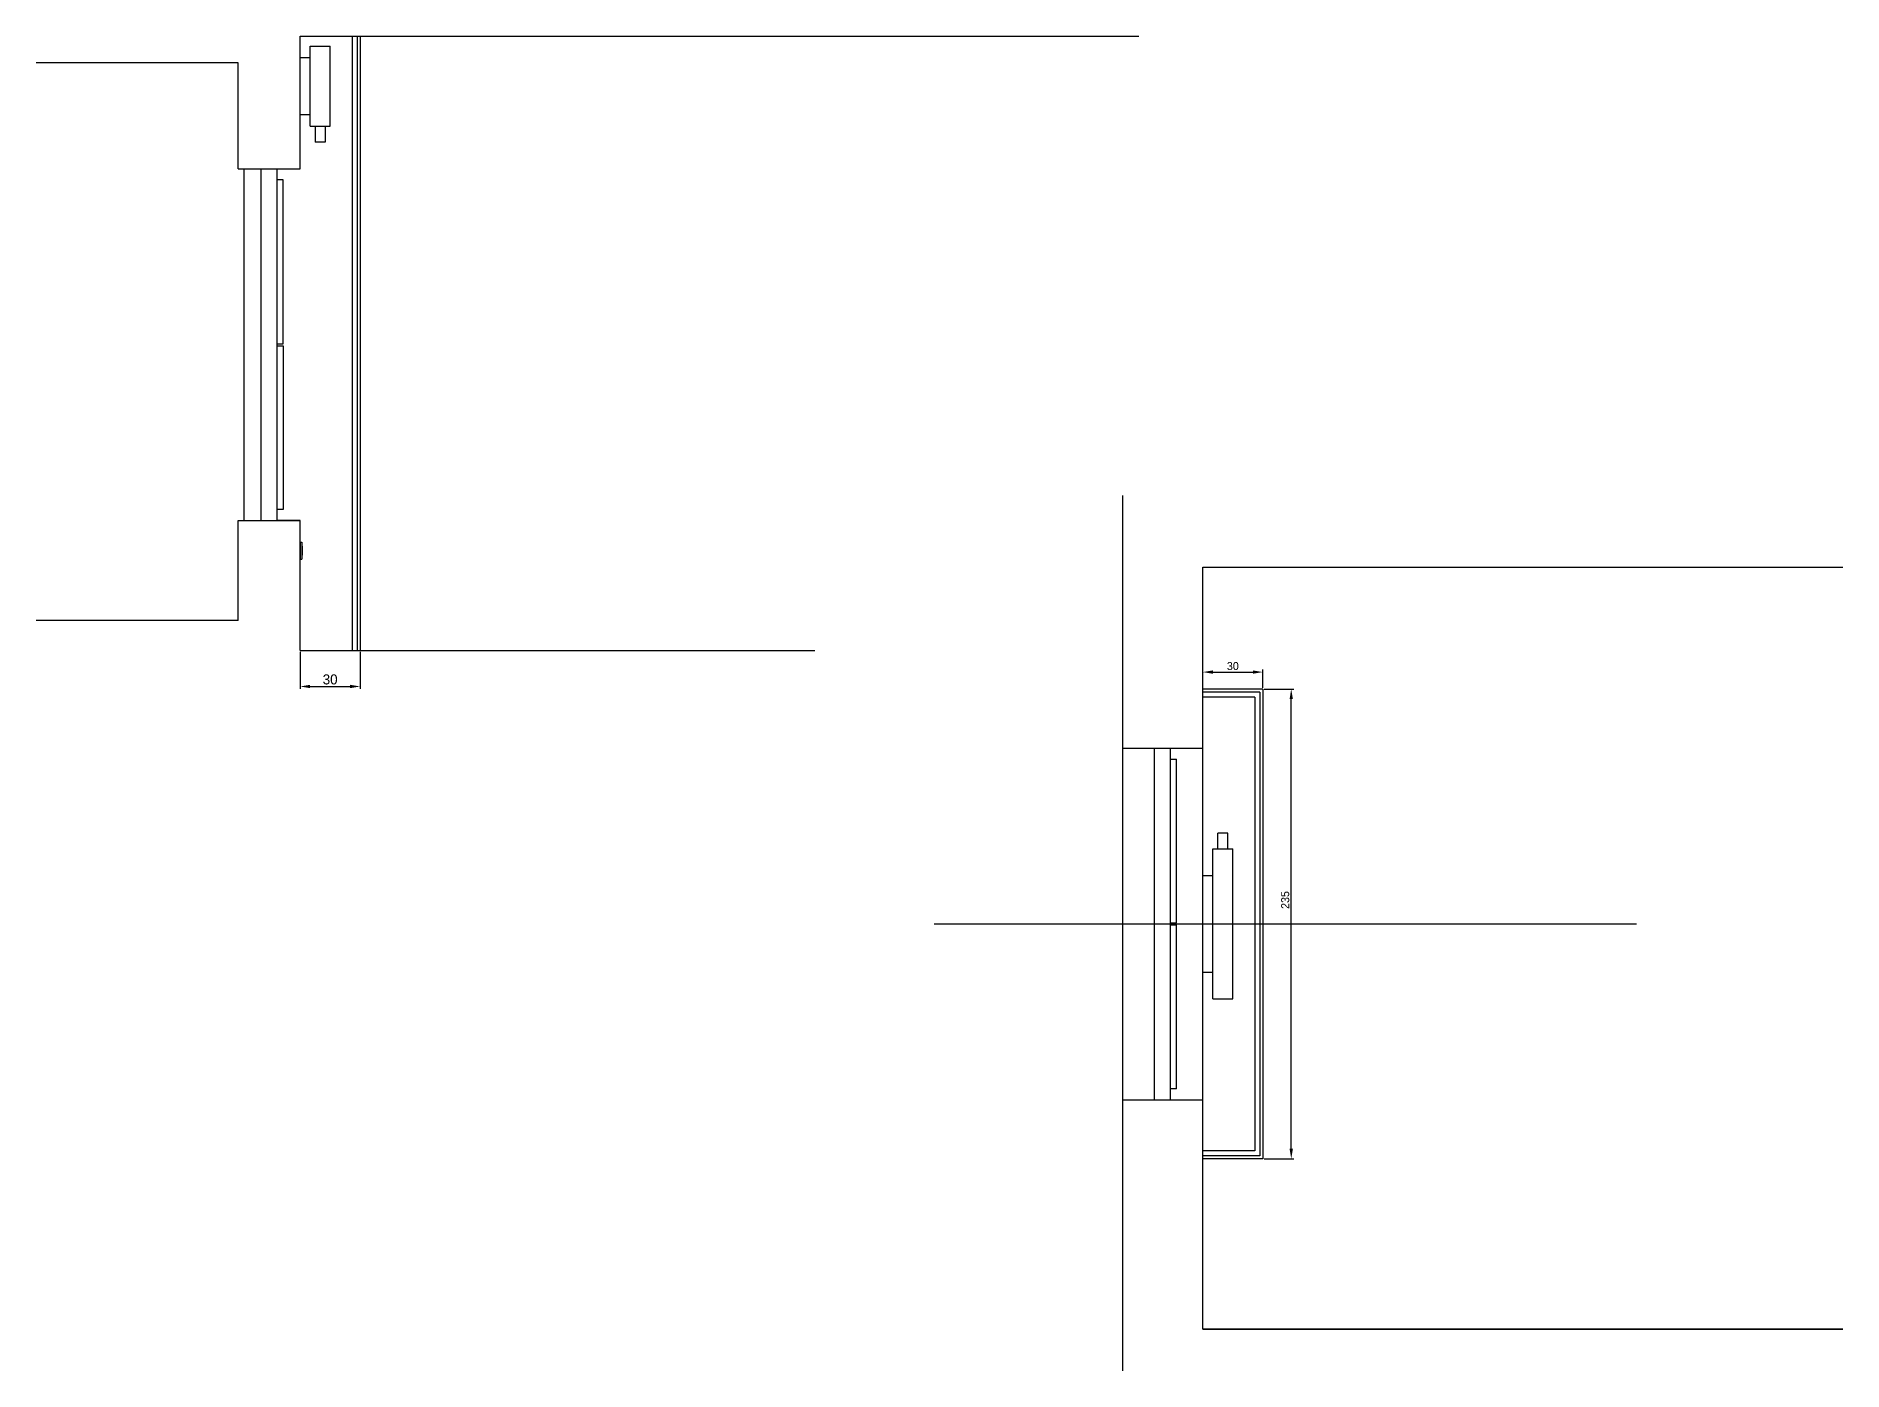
# Model space of a CAD drawing. Header units: millimetres. Extents: x 976 to 9349, y -1578 to 2211.
# Drawn here: x 8446 to 9349, y 1321 to 1989 of the extents above; entities that cross this region are included whole.
import ezdxf
from ezdxf.lldxf.tags import DXFTag

# ---------------------------------------------------------------- set-up
doc = ezdxf.new("R2010")
doc.units = ezdxf.units.MM
for name, color, linetype in [('Elektryka - obudowy', 174, 'Continuous'), ('Grzejniki', 12, 'Continuous'), ('Listwy', 42, 'Continuous'), ('Okna', 7, 'Continuous'), ('Ściany', 7, 'Continuous')]:
    doc.layers.add(name, color=color, linetype=linetype)
tags = doc.linetypes.add('03B018', pattern=[5.4, 2.16, -3.24]).pattern_tags.tags
tags[6:7] = [DXFTag(74, 4), DXFTag(75, 0), DXFTag(340, '0'), DXFTag(46, 1.0), DXFTag(50, 0.0), DXFTag(44, 0.0), DXFTag(45, 0.0)]
tags[4:5] = [DXFTag(74, 4), DXFTag(75, 0), DXFTag(340, '0'), DXFTag(46, 1.0), DXFTag(50, 0.0), DXFTag(44, 0.0), DXFTag(45, 0.0)]
doc.dimstyles.new('ISO-25', dxfattribs={"dimtxt": 4, "dimasz": 5, "dimexe": 1.25, "dimexo": 0.625, "dimgap": 1, "dimtad": 1, "dimtxsty": 'Standard', "dimcen": 2.5, "dimadec": 0, "dimazin": 0, "dimtfac": 1, "dimtmove": 0, "dimatfit": 3, "dimfxl": 1, "dimarcsym": 0})

# ---------------------------------------------------------------- blocks, each defined once
blk = doc.blocks.new('Z$W@#11337')
for p, q in [((5, 48), (15, 48)), ((5, 8), (5, 48)), ((15, 8), (15, 48)), ((0, 42.3), (5, 42.3)), ((0, 13.7), (5, 13.7)), ((5, 8), (15, 8)), ((7.5, 8), (7.5, 0)), ((12.5, 0), (7.5, 0)), ((12.5, 8), (12.5, 0))]:
    blk.add_line(p, q)
blk = doc.blocks.new('Z$W@#27753')
for p, q in [((0, 0), (0, 176)), ((8, 0), (8, 176)), ((11, 170.5), (8, 170.5)), ((11, 88.5), (11, 170.5)), ((8, 88.5), (11, 88.5)), ((8, 87.5), (11, 87.5)), ((11, 87.5), (11, 5.5)), ((11, 5.5), (8, 5.5))]:
    blk.add_line(p, q)
blk = doc.blocks.new('Z$W@#10383')
for p, q in [((0, 176), (8, 176)), ((0, 0), (8, 0))]:
    blk.add_line(p, q)
blk.add_blockref('Z$W@#27753', (0, 0))
blk = doc.blocks.new('Z$W@#19311')
for p, q in [((0, 1), (0, 0.1)), ((0, 1), (8.4, 1)), ((0, 0.1), (8.4, 0.1)), ((1.95, 0.1), (1.95, 0)), ((1.95, 0), (6.45, 0)), ((6.45, 0.1), (6.45, 0)), ((8.4, 1), (8.4, 0.1))]:
    blk.add_line(p, q)
blk = doc.blocks.new('*D648')
at = {"layer": 'Defpoints', "color": 0}
for p in [(8578.06, 1681.38), (8608.06, 1681.38), (8608.06, 1663.4)]:
    blk.add_point(p, dxfattribs=at)
at = {"layer": 'Grzejniki', "color": 0, "lineweight": -2}
for p, q in [((8578.06, 1680.75), (8578.06, 1662.15)), ((8608.06, 1680.75), (8608.06, 1662.15)), ((8583.06, 1663.4), (8603.06, 1663.4))]:
    blk.add_line(p, q, dxfattribs=at)
at = {"layer": 'Grzejniki', "color": 0}
for points in [[(8583.06, 1664.24), (8583.06, 1662.57), (8578.06, 1663.4)], [(8603.06, 1662.57), (8603.06, 1664.24), (8608.06, 1663.4)]]:
    blk.add_solid(points, dxfattribs=at)
at = {"layer": 'Grzejniki', "color": 0, "insert": (8593.06, 1666.9), "char_height": 5, "attachment_point": 5}
blk.add_mtext('30', dxfattribs=at)
blk = doc.blocks.new('Z$W@#18007')
for p, q in [((7.5, 75), (7.5, 83)), ((12.5, 83), (7.5, 83)), ((12.5, 75), (12.5, 83)), ((5, 75), (15, 75)), ((5, 0), (5, 75)), ((15, 0), (15, 75)), ((0, 61.7), (5, 61.7)), ((0, 13.3), (5, 13.3)), ((5, 0), (15, 0))]:
    blk.add_line(p, q)
blk = doc.blocks.new('Z$W@#24221')
for p, q in [((0, 0), (0, 176)), ((8, 0), (8, 176)), ((8, 170.5), (11, 170.5)), ((11, 88.5), (11, 170.5)), ((8, 88.5), (11, 88.5)), ((8, 87.5), (11, 87.5)), ((11, 5.5), (11, 87.5)), ((11, 5.5), (8, 5.5))]:
    blk.add_line(p, q)
blk = doc.blocks.new('Z$W@#18588')
for p, q in [((0, 176), (8, 176)), ((0, 0), (8, 0))]:
    blk.add_line(p, q)
blk.add_blockref('Z$W@#24221', (0, 0))
blk = doc.blocks.new('*D653')
at = {"layer": 'Defpoints', "color": 0}
for p in [(9059.39, 1670.6), (9029.39, 1662.1), (9059.39, 1662.1)]:
    blk.add_point(p, dxfattribs=at)
at = {"layer": 'Grzejniki', "color": 0, "lineweight": -2}
for p, q in [((9029.39, 1662.72), (9029.39, 1671.85)), ((9059.39, 1662.72), (9059.39, 1671.85)), ((9034.39, 1670.6), (9054.39, 1670.6))]:
    blk.add_line(p, q, dxfattribs=at)
at = {"layer": 'Grzejniki', "color": 0}
for points in [[(9034.39, 1671.43), (9034.39, 1669.77), (9029.39, 1670.6)], [(9054.39, 1669.77), (9054.39, 1671.43), (9059.39, 1670.6)]]:
    blk.add_solid(points, dxfattribs=at)
at = {"layer": 'Grzejniki', "color": 0, "insert": (9044.39, 1673.6), "char_height": 4, "attachment_point": 5}
blk.add_mtext('30', dxfattribs=at)
blk = doc.blocks.new('*D654')
at = {"layer": 'Defpoints', "color": 0}
for p in [(9059.39, 1662.1), (9073.58, 1662.1), (9059.39, 1427.1)]:
    blk.add_point(p, dxfattribs=at)
at = {"layer": 'Grzejniki', "color": 0, "lineweight": -2}
for p, q in [((9060.01, 1662.1), (9074.83, 1662.1)), ((9073.58, 1432.1), (9073.58, 1657.1)), ((9060.01, 1427.1), (9074.83, 1427.1))]:
    blk.add_line(p, q, dxfattribs=at)
at = {"layer": 'Grzejniki', "color": 0}
for points in [[(9074.41, 1657.1), (9072.75, 1657.1), (9073.58, 1662.1)], [(9072.75, 1432.1), (9074.41, 1432.1), (9073.58, 1427.1)]]:
    blk.add_solid(points, dxfattribs=at)
at = {"layer": 'Grzejniki', "color": 0, "insert": (9070.58, 1556.58), "char_height": 4, "attachment_point": 5, "rotation": 90}
blk.add_mtext('235', dxfattribs=at)

msp = doc.modelspace()

# ---------------------------------------------------------------- linework, layer by layer
at = {"layer": 'Grzejniki', "linetype": '03B018'}
msp.add_line((8895.022, 1544.599), (9246.167, 1544.599), dxfattribs=at)
at = {"layer": 'Listwy'}
for p, q in [((8566.555, 1922.377), (8578.055, 1922.377)), ((8578.055, 1746.377), (8566.555, 1746.377)), ((9029.386, 1341.899), (9029.386, 1723.099)), ((9029.386, 1723.099), (9349.386, 1723.099)), ((9349.386, 1341.899), (9029.386, 1341.899))]:
    msp.add_line(p, q, dxfattribs=at)
at = {"layer": 'Ściany'}
for p, q in [((8578.055, 1988.777), (8997.355, 1988.777)), ((8578.055, 1922.377), (8578.055, 1988.777)), ((8604.055, 1988.777), (8604.055, 1681.377)), ((8606.555, 1988.777), (8606.555, 1681.377)), ((8608.055, 1988.777), (8608.055, 1681.377)), ((8547.055, 1975.377), (8446.055, 1975.377)), ((8547.055, 1922.377), (8547.055, 1975.377)), ((8547.055, 1922.377), (8578.055, 1922.377)), ((8550.055, 1746.377), (8550.055, 1922.377)), ((8989.136, 1758.999), (8989.136, 1320.999)), ((8547.055, 1746.377), (8578.055, 1746.377)), ((8547.055, 1696.377), (8547.055, 1746.377)), ((8578.055, 1681.377), (8578.055, 1746.377)), ((9029.386, 1341.899), (9029.386, 1723.099)), ((9029.386, 1723.099), (9349.386, 1723.099)), ((8547.055, 1696.377), (8446.055, 1696.377)), ((8578.055, 1681.377), (8835.355, 1681.377)), ((9059.386, 1662.099), (9029.386, 1662.099)), ((9057.886, 1660.599), (9029.386, 1660.599)), ((9055.386, 1658.099), (9029.386, 1658.099)), ((9055.386, 1658.099), (9055.386, 1431.099)), ((9057.886, 1660.599), (9057.886, 1428.599)), ((9059.386, 1662.099), (9059.386, 1427.099)), ((8989.136, 1632.599), (9029.386, 1632.599)), ((8989.136, 1456.599), (9029.386, 1456.599)), ((9055.386, 1431.099), (9029.386, 1431.099)), ((9057.886, 1428.599), (9029.386, 1428.599)), ((9059.386, 1427.099), (9029.386, 1427.099)), ((9029.386, 1341.899), (9349.386, 1341.899))]:
    msp.add_line(p, q, dxfattribs=at)

# ---------------------------------------------------------------- block references
at = {"layer": 'Elektryka - obudowy', "xscale": -1, "rotation": 90}
msp.add_blockref('Z$W@#19311', (8579.055, 1735.577), dxfattribs=at)
at = {"layer": 'Grzejniki'}
for name, p in [('Z$W@#11337', (8578.055, 1935.777)), ('Z$W@#18007', (9029.386, 1507.099))]:
    msp.add_blockref(name, p, dxfattribs=at)
at = {"layer": 'Okna'}
for name, p in [('Z$W@#10383', (8558.555, 1746.377)), ('Z$W@#18588', (9005.261, 1456.599))]:
    msp.add_blockref(name, p, dxfattribs=at)

# ---------------------------------------------------------------- dimensions: what is measured, and where the dimension line sits
at = {"layer": 'Grzejniki'}
dim = msp.add_linear_dim(base=(8608.055, 1663.403), p1=(8578.055, 1681.377), p2=(8608.055, 1681.377), dimstyle='ISO-25', override={"dimtxt": 5}, dxfattribs=at)
dim.commit()
dim.dimension.update_dxf_attribs({"geometry": '*D648', "text_midpoint": (8593.055, 1666.903)})
dim = msp.add_linear_dim(base=(9059.386, 1670.599), p1=(9029.386, 1662.099), p2=(9059.386, 1662.099), dimstyle='ISO-25', dxfattribs=at)
dim.commit()
dim.dimension.update_dxf_attribs({"geometry": '*D653', "text_midpoint": (9044.386, 1673.599)})
dim = msp.add_linear_dim(base=(9073.581, 1662.099), p1=(9059.386, 1427.099), p2=(9059.386, 1662.099), angle=90, dimstyle='ISO-25', dxfattribs=at)
dim.commit()
dim.dimension.update_dxf_attribs({"geometry": '*D654', "text_midpoint": (9073.581, 1556.579), "dimtype": 160})

doc.saveas('drawing.dxf')
